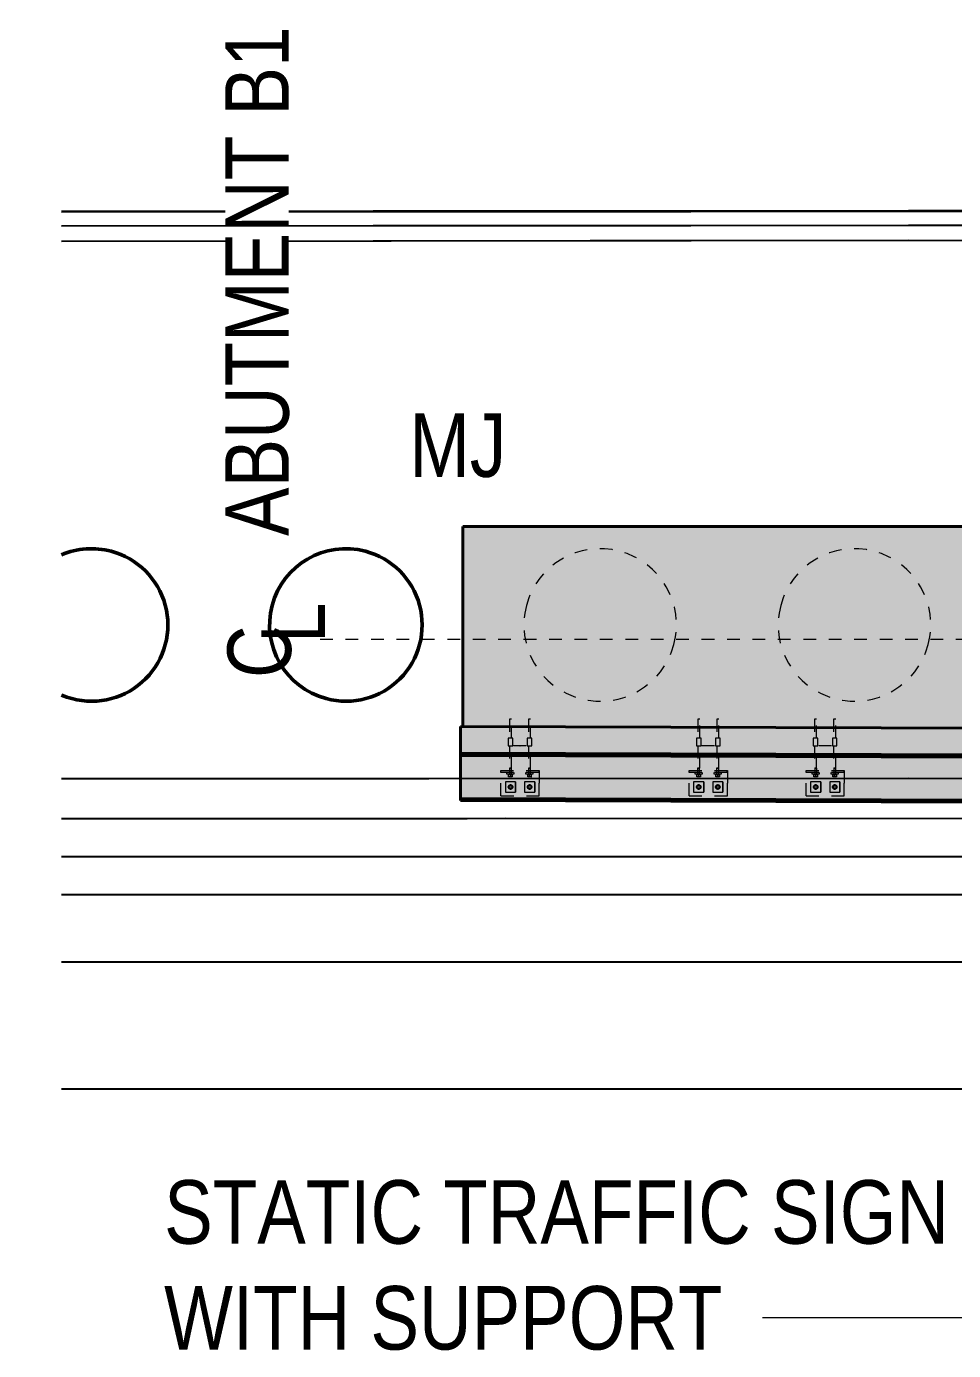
# Model space of a CAD drawing. Header units: metres. Extents: x -355 to -223, y 3 to 561.
# Drawn here: x -288.61 to -281.32, y 539.54 to 549.96 of the extents above; entities that cross this region are included whole.
import ezdxf

# ---------------------------------------------------------------- set-up
doc = ezdxf.new("R2010")
doc.units = ezdxf.units.M
doc.linetypes.add('JacobsDash', pattern=[0.0045, 0.003, -0.0015])
doc.linetypes.add('JacobsGridLine', pattern=[0.0145, 0.01, -0.001, 0.0025, -0.001])
for name, color, linetype, lineweight in [('A-ANNO-NOTE', 7, 'Continuous', 9), ('A-FLOR', 7, 'Continuous', 40), ('A-FLOR-HDLN', 7, 'JacobsDash', 15), ('A-GENM', 7, 'Continuous', 25), ('G-ANNO-TEXT', 7, 'Continuous', 9), ('S-BEAM', 7, 'Continuous', 40), ('S-BEAM-HDLN', 7, 'JacobsDash', 15), ('S-FNDN-HDLN', 7, 'JacobsDash', 15), ('S-FSTN', 7, 'Continuous', 15), ('S-GRID', 7, 'Continuous', 9)]:
    doc.layers.add(name, color=color, linetype=linetype, lineweight=lineweight)
doc.styles.add('Arial Narrow', font='ARIALN.TTF', dxfattribs={"height": 0.5})
doc.styles.add('Arial Narrow_2', font='ARIALN.TTF', dxfattribs={"height": 0.0025})

# ---------------------------------------------------------------- blocks, each defined once
blk = doc.blocks.new('T2DPAA-T2D-C3S-RW-M2D-100010_dwg-40802999-DRG-2873035 - CONSTRUCTION SEQUENCE STAGE A9')
at = {"color": 254, "lineweight": 25, "true_color": 0xd0d0d0, "flags": 128}
for points in [[(51.098, -579.681), (51.729, -582.048), (51.766, -582.186), (52.169, -583.697), (52.373, -584.463), (52.814, -586.115), (53.018, -586.879), (53.054, -587.017), (53.662, -589.295), (54.14, -591.088), (54.306, -591.71), (54.549, -592.62)], [(51.103, -579.68), (51.734, -582.047), (51.771, -582.184), (52.174, -583.695), (52.378, -584.462), (52.819, -586.114), (53.023, -586.878), (53.059, -587.015), (53.667, -589.293), (54.145, -591.086), (54.311, -591.709), (54.554, -592.618)], [(50.875, -579.74), (51.507, -582.107), (51.543, -582.245), (51.947, -583.756), (52.151, -584.523), (52.592, -586.174), (52.795, -586.938), (52.832, -587.076), (53.44, -589.354), (53.918, -591.147), (54.084, -591.769), (54.327, -592.679)], [(50.991, -579.71), (51.623, -582.076), (51.659, -582.214), (52.063, -583.725), (52.267, -584.492), (52.708, -586.144), (52.911, -586.907), (52.948, -587.045), (53.556, -589.323), (54.034, -591.116), (54.2, -591.738), (54.443, -592.648)], [(46.79, -580.826), (47.457, -583.335), (47.532, -583.618), (48.502, -587.266), (48.741, -588.167), (48.816, -588.45), (49.723, -591.862)], [(46.486, -580.907), (47.305, -583.989), (47.382, -584.277), (48.589, -588.822), (48.666, -589.109), (49.845, -593.546)], [(46.196, -580.984), (47.015, -584.066), (47.092, -584.354), (48.299, -588.899), (48.376, -589.186), (49.542, -593.573)], [(45.906, -581.061), (46.355, -582.749), (46.802, -584.431), (46.997, -585.165), (47.639, -587.581), (48.086, -589.263), (48.281, -589.997), (48.923, -592.413), (49.238, -593.6)], [(45.395, -581.197), (46.29, -584.567), (47.575, -589.399), (48.703, -593.646)], [(44.428, -581.454), (45.324, -584.824), (46.608, -589.656), (47.692, -593.735)]]:
    blk.add_lwpolyline(points, dxfattribs=at)
blk = doc.blocks.new('T2DPAA-T2D-PWC-RW-M2D-100010_RoadDesign_rvt-1-DRG-2873035 - CONSTRUCTION SEQUENCE STAGE A9')
at = {"color": 254, "lineweight": 25, "true_color": 0xd0d0d0, "rotation": 75.11694444444437}
blk.add_blockref('T2DPAA-T2D-C3S-RW-M2D-100010_dwg-40802999-DRG-2873035 - CONSTRUCTION SEQUENCE STAGE A9', (-1722.337, 648.01), dxfattribs=at)
blk = doc.blocks.new('Foundations-Piles - Px-1200-66435273-DRG-2873035 - CONSTRUCTION SEQUENCE STAGE A9')
at = {"layer": 'A-GENM', "color": 252, "lineweight": 50, "true_color": 0x888888}
for start, end in [(0, 38.0474), (171.772, 180), (180, 0)]:
    blk.add_arc((0, 0), 0.6, start, end, dxfattribs=at)
blk = doc.blocks.new('Foundations-Piles - Px-1200-66435274-DRG-2873035 - CONSTRUCTION SEQUENCE STAGE A9')
at = {"layer": 'A-GENM', "color": 252, "lineweight": 50, "true_color": 0x888888}
for start, end in [(0, 180), (180, 0)]:
    blk.add_arc((0, 0), 0.6, start, end, dxfattribs=at)
blk = doc.blocks.new('T2DPAA-T2D-C3S-RS-M3D-100334_rvt-1-DRG-2873035 - CONSTRUCTION SEQUENCE STAGE A9')
at = {"layer": 'A-GENM', "color": 252, "lineweight": 50, "true_color": 0x888888, "rotation": 75.11694444444437}
for name, p in [('Foundations-Piles - Px-1200-66435274-DRG-2873035 - CONSTRUCTION SEQUENCE STAGE A9', (-1146.743, 545.254)), ('Foundations-Piles - Px-1200-66435273-DRG-2873035 - CONSTRUCTION SEQUENCE STAGE A9', (-1148.743, 545.254))]:
    blk.add_blockref(name, p, dxfattribs=at)
blk = doc.blocks.new('03_SFR_ACS_Abutment_BR08_Retaining wall CS - ABUTMENT EAST_BR8_1-7988247-DRG-2873035 - CONSTRUCTION SEQUENCE STAGE A9')
at = {"layer": 'S-BEAM', "linetype": 'JacobsDash', "lineweight": 15, "true_color": 0xc0c0c0}
blk.add_hatch(color=9, dxfattribs=at).paths.add_polyline_path([(-1136.052, 544.254), (-1136.032, 544.254), (-1136.031, 544.424), (-1135.842, 544.424), (-1135.842, 546.029), (-1145.823, 546.029), (-1145.823, 544.454), (-1136.051, 544.424), (-1136.052, 544.261)])
at = {"layer": 'S-BEAM'}
for p, q in [((-1135.842, 546.029), (-1145.823, 546.029)), ((-1145.823, 546.029), (-1145.823, 544.454)), ((-1135.842, 544.423), (-1135.842, 546.029)), ((-1136.052, 544.254), (-1136.032, 544.254))]:
    blk.add_line(p, q, dxfattribs=at)
at = {"layer": 'S-BEAM-HDLN'}
blk.add_line((-1135.842, 546.029), (-1135.842, 544.254), dxfattribs=at)
blk = doc.blocks.new('01_SFO_FRP_Pile_CastInPlace_CS_BR08 - CAST-IN-PLACE PILE - 1200-8641556-DRG-2873035 - CONSTRUCTION SEQUENCE STAGE A9')
at = {"layer": 'S-FNDN-HDLN'}
for start, end in [(90, 270), (270, 90)]:
    blk.add_arc((0, 0), 0.6, start, end, dxfattribs=at)
blk = doc.blocks.new('01_SFO_FRP_Pile_CastInPlace_CS_BR08 - CAST-IN-PLACE PILE - 1200-8641505-DRG-2873035 - CONSTRUCTION SEQUENCE STAGE A9')
at = {"layer": 'S-FNDN-HDLN'}
for start, end in [(90, 270), (270, 90)]:
    blk.add_arc((0, 0), 0.6, start, end, dxfattribs=at)
blk = doc.blocks.new('20_BR04_Wall_Panel_Bracket_Connection - 20_BR04_Wall_Panel_Bracket_Connection-V241-DRG-2873035 - CONSTRUCTION SEQUENCE STAGE A9')
at = {"layer": 'S-FSTN', "color": 31, "linetype": 'JacobsDash', "lineweight": 9, "true_color": 0xffc388}
for p, q in [((-1143.057, 544.514), (-1143.057, 544.364)), ((-1143.049, 544.514), (-1143.057, 544.514)), ((-1143.041, 544.514), (-1143.049, 544.514)), ((-1143.041, 544.364), (-1143.041, 544.514)), ((-1142.907, 544.514), (-1142.907, 544.364)), ((-1142.899, 544.514), (-1142.907, 544.514)), ((-1142.891, 544.514), (-1142.899, 544.514)), ((-1142.891, 544.364), (-1142.891, 544.514)), ((-1143.067, 544.364), (-1143.067, 544.304)), ((-1143.049, 544.364), (-1143.067, 544.364)), ((-1143.067, 544.304), (-1143.049, 544.304)), ((-1143.049, 544.364), (-1143.064, 544.364)), ((-1143.064, 544.304), (-1143.049, 544.304)), ((-1143.057, 544.304), (-1143.057, 544.128)), ((-1143.031, 544.364), (-1143.049, 544.364)), ((-1143.049, 544.304), (-1143.031, 544.304)), ((-1143.033, 544.364), (-1143.048, 544.364)), ((-1143.048, 544.304), (-1143.033, 544.304)), ((-1143.041, 544.128), (-1143.041, 544.304)), ((-1143.031, 544.304), (-1143.031, 544.364)), ((-1142.974, 544.304), (-1143.024, 544.304)), ((-1142.974, 544.304), (-1142.973, 544.304)), ((-1142.924, 544.304), (-1142.973, 544.304)), ((-1142.917, 544.364), (-1142.917, 544.304)), ((-1142.899, 544.364), (-1142.917, 544.364)), ((-1142.917, 544.304), (-1142.899, 544.304)), ((-1142.9, 544.364), (-1142.914, 544.364)), ((-1142.914, 544.304), (-1142.9, 544.304)), ((-1142.907, 544.304), (-1142.907, 544.128)), ((-1142.881, 544.364), (-1142.899, 544.364)), ((-1142.899, 544.304), (-1142.881, 544.304)), ((-1142.883, 544.364), (-1142.898, 544.364)), ((-1142.898, 544.304), (-1142.883, 544.304)), ((-1142.891, 544.128), (-1142.891, 544.304)), ((-1142.881, 544.304), (-1142.881, 544.364)), ((-1143.124, 544.109), (-1142.824, 544.109)), ((-1143.124, 544.093), (-1143.124, 544.109)), ((-1142.824, 544.093), (-1143.124, 544.093)), ((-1143.123, 543.909), (-1143.123, 544.093)), ((-1143.079, 544.093), (-1143.079, 544.083)), ((-1143.079, 544.083), (-1143.049, 544.083)), ((-1143.079, 544.083), (-1143.065, 544.083)), ((-1143.057, 544.128), (-1143.049, 544.128)), ((-1143.049, 544.128), (-1143.041, 544.128)), ((-1143.049, 544.083), (-1143.019, 544.083)), ((-1143.032, 544.083), (-1143.019, 544.083)), ((-1143.019, 544.083), (-1143.019, 544.093)), ((-1142.929, 544.093), (-1142.929, 544.083)), ((-1142.929, 544.083), (-1142.899, 544.083)), ((-1142.929, 544.083), (-1142.915, 544.083)), ((-1142.907, 544.128), (-1142.899, 544.128)), ((-1142.899, 544.128), (-1142.891, 544.128)), ((-1142.899, 544.083), (-1142.869, 544.083)), ((-1142.882, 544.083), (-1142.869, 544.083)), ((-1142.869, 544.083), (-1142.869, 544.093)), ((-1142.824, 544.109), (-1142.823, 544.109)), ((-1142.824, 544.093), (-1142.824, 544.109)), ((-1142.823, 544.093), (-1142.824, 544.093)), ((-1142.823, 544.093), (-1142.823, 544.109)), ((-1142.823, 544.109), (-1142.823, 543.909)), ((-1142.823, 543.909), (-1142.823, 544.109)), ((-1142.823, 544.109), (-1142.823, 544.109)), ((-1142.823, 544.109), (-1142.823, 544.109)), ((-1143.008, 544.019), (-1143.088, 544.019)), ((-1143.088, 544.019), (-1143.088, 543.939)), ((-1143.059, 543.988), (-1143.037, 543.988)), ((-1143.037, 543.97), (-1143.059, 543.97)), ((-1143.008, 543.939), (-1143.008, 544.019)), ((-1143.008, 544.019), (-1143.008, 543.939)), ((-1142.858, 544.019), (-1142.938, 544.019)), ((-1142.938, 544.019), (-1142.938, 543.939)), ((-1142.909, 543.988), (-1142.887, 543.988)), ((-1142.887, 543.97), (-1142.909, 543.97)), ((-1142.858, 543.939), (-1142.858, 544.019)), ((-1142.858, 544.019), (-1142.858, 543.939)), ((-1143.123, 543.909), (-1142.823, 543.909)), ((-1143.088, 543.939), (-1143.008, 543.939)), ((-1142.938, 543.939), (-1142.858, 543.939)), ((-1142.823, 543.909), (-1142.823, 543.909)), ((-1142.823, 543.909), (-1142.823, 543.909))]:
    blk.add_line(p, q, dxfattribs=at)
for centre, start_param, end_param in [((-1143.059, 543.979), 6.283185, 9.424778), ((-1143.059, 543.979), 1.308998, 1.832596), ((-1143.059, 543.979), 1.308998, 1.832596), ((-1143.059, 543.979), 1.308998, 1.832596), ((-1143.037, 543.979), 3.141593, 6.283186), ((-1142.909, 543.979), 6.283185, 9.424778), ((-1142.909, 543.979), 1.308998, 1.832596), ((-1142.909, 543.979), 1.308998, 1.832596), ((-1142.909, 543.979), 1.308998, 1.832596), ((-1142.887, 543.979), 3.141593, 6.283185)]:
    blk.add_ellipse(centre, major_axis=(0, 0.009), ratio=0.99997, start_param=start_param, end_param=end_param, dxfattribs=at)
blk = doc.blocks.new('Anchor Bolt -HAB - HAB H16 x 165-V243-DRG-2873035 - CONSTRUCTION SEQUENCE STAGE A9')
at = {"layer": 'S-FSTN', "color": 31, "linetype": 'JacobsDash', "lineweight": 9, "true_color": 0xffc388}
for p, q in [((-1142.898, 543.995), (-1142.912, 543.987)), ((-1142.912, 543.987), (-1142.912, 543.971)), ((-1142.912, 543.971), (-1142.898, 543.962)), ((-1142.884, 543.987), (-1142.898, 543.995)), ((-1142.898, 543.995), (-1142.884, 543.987)), ((-1142.897, 543.987), (-1142.898, 543.987)), ((-1142.898, 543.971), (-1142.897, 543.971)), ((-1142.898, 543.962), (-1142.884, 543.971)), ((-1142.884, 543.971), (-1142.898, 543.962)), ((-1142.884, 543.971), (-1142.884, 543.987)), ((-1142.884, 543.987), (-1142.884, 543.971)), ((-1142.884, 543.987), (-1142.884, 543.987)), ((-1142.884, 543.971), (-1142.884, 543.971))]:
    blk.add_line(p, q, dxfattribs=at)
for start_param, end_param in [(1.047198, 1.570797), (1.344026, 1.570796), (1.570796, 2.094395), (1.570797, 1.797531), (1.078358, 1.273831), (1.867825, 2.094396), (0.102049, 1.047198), (2.094396, 3.039517), (0.785399, 1.003142), (2.42762, 2.561503), (0.514259, 0.523599), (2.617994, 2.62734), (2.608661, 2.617994), (0.344106, 0.467046), (2.674561, 2.797482), (0.2618, 0.265593), (2.875954, 2.879794), (0.104903, 0.22637), (2.915252, 3.03669), (5.235988, 6.283186), (3.141593, 4.18879), (3.268446, 3.359781), (5.998683, 6.021387), (3.403393, 3.42604), (3.393612, 3.403393), (5.834566, 5.920439), (3.504373, 3.590257), (5.732017, 5.787276), (3.665192, 3.692759), (3.637528, 3.665192), (5.610105, 5.684929), (3.739866, 3.814711), (5.428143, 5.531351), (3.893451, 3.926991), (4.712389, 5.235988), (4.188791, 4.71239)]:
    blk.add_ellipse((-1142.898, 543.979), major_axis=(0, 0.0162), ratio=0.99997, start_param=start_param, end_param=end_param, dxfattribs=at)
blk = doc.blocks.new('Anchor Bolt -HAB - HAB H16 x 165-V235-DRG-2873035 - CONSTRUCTION SEQUENCE STAGE A9')
at = {"layer": 'S-FSTN', "color": 31, "linetype": 'JacobsDash', "lineweight": 9, "true_color": 0xffc388}
for p, q in [((-1138.913, 543.995), (-1138.927, 543.987)), ((-1138.927, 543.987), (-1138.927, 543.971)), ((-1138.927, 543.971), (-1138.913, 543.962)), ((-1138.899, 543.987), (-1138.913, 543.995)), ((-1138.913, 543.995), (-1138.899, 543.987)), ((-1138.912, 543.987), (-1138.913, 543.987)), ((-1138.913, 543.971), (-1138.912, 543.971)), ((-1138.913, 543.962), (-1138.899, 543.971)), ((-1138.899, 543.971), (-1138.913, 543.962)), ((-1138.899, 543.971), (-1138.899, 543.987)), ((-1138.899, 543.987), (-1138.899, 543.971)), ((-1138.899, 543.987), (-1138.899, 543.987)), ((-1138.899, 543.971), (-1138.899, 543.971))]:
    blk.add_line(p, q, dxfattribs=at)
for start_param, end_param in [(1.047198, 1.570797), (1.344026, 1.570796), (1.570796, 2.094395), (1.570797, 1.797531), (1.078358, 1.273831), (1.867825, 2.094396), (0, 1.047198), (2.094396, 3.141593), (0.785399, 1.003142), (2.42762, 2.561503), (0.514259, 0.523599), (2.617994, 2.62734), (2.608661, 2.617994), (0.344106, 0.467046), (2.674561, 2.797482), (0.2618, 0.265593), (2.875954, 2.879794), (0.108235, 0.22637), (2.915252, 3.033472), (5.235988, 6.283186), (3.141592, 4.18879), (3.268446, 3.359781), (5.998683, 6.021387), (3.403393, 3.42604), (3.393612, 3.403393), (5.834566, 5.920439), (3.504373, 3.590257), (5.732017, 5.787276), (3.665192, 3.692759), (3.637528, 3.665192), (5.610105, 5.684929), (3.739866, 3.814711), (5.428143, 5.531351), (3.893451, 3.926991), (4.712389, 5.235988), (4.188791, 4.71239)]:
    blk.add_ellipse((-1138.913, 543.979), major_axis=(0, 0.0162), ratio=0.99997, start_param=start_param, end_param=end_param, dxfattribs=at)
blk = doc.blocks.new('Anchor Bolt -HAB - HAB H16 x 85-V236-DRG-2873035 - CONSTRUCTION SEQUENCE STAGE A9')
at = {"layer": 'S-FSTN', "color": 31, "linetype": 'JacobsDash', "lineweight": 9, "true_color": 0xffc388}
for p, q in [((-1138.78, 544.083), (-1138.78, 544.078)), ((-1138.78, 544.078), (-1138.778, 544.078)), ((-1138.78, 544.078), (-1138.779, 544.078)), ((-1138.778, 544.078), (-1138.764, 544.078)), ((-1138.778, 544.058), (-1138.778, 544.078)), ((-1138.771, 544.128), (-1138.771, 544.083)), ((-1138.771, 544.128), (-1138.771, 544.128)), ((-1138.755, 544.128), (-1138.771, 544.128)), ((-1138.767, 544.078), (-1138.764, 544.078)), ((-1138.764, 544.078), (-1138.75, 544.078)), ((-1138.764, 544.078), (-1138.76, 544.078)), ((-1138.764, 544.058), (-1138.764, 544.078)), ((-1138.755, 544.128), (-1138.756, 544.128)), ((-1138.755, 544.083), (-1138.755, 544.128)), ((-1138.75, 544.078), (-1138.747, 544.078)), ((-1138.75, 544.078), (-1138.749, 544.078)), ((-1138.75, 544.078), (-1138.75, 544.058)), ((-1138.749, 544.058), (-1138.749, 544.078)), ((-1138.747, 544.078), (-1138.747, 544.083)), ((-1138.764, 544.058), (-1138.778, 544.058)), ((-1138.75, 544.058), (-1138.764, 544.058)), ((-1138.749, 544.058), (-1138.75, 544.058)), ((-1138.749, 544.058), (-1138.749, 544.058))]:
    blk.add_line(p, q, dxfattribs=at)
blk = doc.blocks.new('Anchor Bolt -HAB - HAB H16 x 85-V237-DRG-2873035 - CONSTRUCTION SEQUENCE STAGE A9')
at = {"layer": 'S-FSTN', "color": 31, "linetype": 'JacobsDash', "lineweight": 9, "true_color": 0xffc388}
for p, q in [((-1138.93, 544.083), (-1138.93, 544.078)), ((-1138.93, 544.078), (-1138.928, 544.078)), ((-1138.928, 544.078), (-1138.914, 544.078)), ((-1138.928, 544.058), (-1138.928, 544.078)), ((-1138.921, 544.128), (-1138.921, 544.083)), ((-1138.905, 544.128), (-1138.921, 544.128)), ((-1138.921, 544.128), (-1138.921, 544.128)), ((-1138.917, 544.078), (-1138.914, 544.078)), ((-1138.914, 544.078), (-1138.91, 544.078)), ((-1138.914, 544.078), (-1138.9, 544.078)), ((-1138.914, 544.078), (-1138.914, 544.058)), ((-1138.905, 544.128), (-1138.906, 544.128)), ((-1138.905, 544.083), (-1138.905, 544.128)), ((-1138.9, 544.078), (-1138.897, 544.078)), ((-1138.9, 544.078), (-1138.899, 544.078)), ((-1138.9, 544.078), (-1138.9, 544.058)), ((-1138.899, 544.078), (-1138.899, 544.058)), ((-1138.898, 544.078), (-1138.897, 544.078)), ((-1138.897, 544.078), (-1138.897, 544.083)), ((-1138.914, 544.058), (-1138.928, 544.058)), ((-1138.9, 544.058), (-1138.914, 544.058)), ((-1138.899, 544.058), (-1138.9, 544.058)), ((-1138.899, 544.058), (-1138.899, 544.058))]:
    blk.add_line(p, q, dxfattribs=at)
blk = doc.blocks.new('20_BR04_Wall_Panel_Bracket_Connection - 20_BR04_Wall_Panel_Bracket_Connection-V282-DRG-2873035 - CONSTRUCTION SEQUENCE STAGE A9')
at = {"layer": 'S-FSTN', "color": 31, "linetype": 'JacobsDash', "lineweight": 9, "true_color": 0xffc388}
for p, q in [((-1145.457, 544.514), (-1145.457, 544.364)), ((-1145.449, 544.514), (-1145.457, 544.514)), ((-1145.441, 544.514), (-1145.449, 544.514)), ((-1145.441, 544.364), (-1145.441, 544.514)), ((-1145.307, 544.514), (-1145.307, 544.364)), ((-1145.299, 544.514), (-1145.307, 544.514)), ((-1145.291, 544.514), (-1145.299, 544.514)), ((-1145.291, 544.364), (-1145.291, 544.514)), ((-1145.467, 544.364), (-1145.467, 544.304)), ((-1145.449, 544.364), (-1145.467, 544.364)), ((-1145.467, 544.304), (-1145.449, 544.304)), ((-1145.449, 544.364), (-1145.464, 544.364)), ((-1145.464, 544.304), (-1145.449, 544.304)), ((-1145.457, 544.304), (-1145.457, 544.128)), ((-1145.431, 544.364), (-1145.449, 544.364)), ((-1145.449, 544.304), (-1145.431, 544.304)), ((-1145.433, 544.364), (-1145.448, 544.364)), ((-1145.448, 544.304), (-1145.433, 544.304)), ((-1145.441, 544.128), (-1145.441, 544.304)), ((-1145.431, 544.304), (-1145.431, 544.364)), ((-1145.374, 544.304), (-1145.424, 544.304)), ((-1145.374, 544.304), (-1145.373, 544.304)), ((-1145.324, 544.304), (-1145.373, 544.304)), ((-1145.317, 544.364), (-1145.317, 544.304)), ((-1145.299, 544.364), (-1145.317, 544.364)), ((-1145.317, 544.304), (-1145.299, 544.304)), ((-1145.299, 544.364), (-1145.314, 544.364)), ((-1145.314, 544.304), (-1145.299, 544.304)), ((-1145.307, 544.304), (-1145.307, 544.128)), ((-1145.281, 544.364), (-1145.299, 544.364)), ((-1145.299, 544.304), (-1145.281, 544.304)), ((-1145.289, 544.364), (-1145.298, 544.364)), ((-1145.298, 544.304), (-1145.289, 544.304)), ((-1145.291, 544.128), (-1145.291, 544.304)), ((-1145.283, 544.364), (-1145.286, 544.364)), ((-1145.286, 544.304), (-1145.283, 544.304)), ((-1145.281, 544.304), (-1145.281, 544.364)), ((-1145.524, 544.109), (-1145.224, 544.109)), ((-1145.524, 544.093), (-1145.524, 544.109)), ((-1145.224, 544.093), (-1145.524, 544.093)), ((-1145.523, 543.909), (-1145.523, 544.093)), ((-1145.479, 544.093), (-1145.479, 544.083)), ((-1145.479, 544.083), (-1145.449, 544.083)), ((-1145.479, 544.083), (-1145.465, 544.083)), ((-1145.457, 544.128), (-1145.449, 544.128)), ((-1145.449, 544.128), (-1145.441, 544.128)), ((-1145.449, 544.083), (-1145.419, 544.083)), ((-1145.432, 544.083), (-1145.419, 544.083)), ((-1145.419, 544.083), (-1145.419, 544.093)), ((-1145.329, 544.093), (-1145.329, 544.083)), ((-1145.329, 544.083), (-1145.299, 544.083)), ((-1145.329, 544.083), (-1145.315, 544.083)), ((-1145.307, 544.128), (-1145.299, 544.128)), ((-1145.299, 544.128), (-1145.291, 544.128)), ((-1145.299, 544.083), (-1145.269, 544.083)), ((-1145.282, 544.083), (-1145.269, 544.083)), ((-1145.269, 544.083), (-1145.269, 544.093)), ((-1145.224, 544.109), (-1145.223, 544.109)), ((-1145.224, 544.093), (-1145.224, 544.109)), ((-1145.223, 544.093), (-1145.224, 544.093)), ((-1145.223, 544.093), (-1145.223, 544.109)), ((-1145.223, 544.109), (-1145.223, 543.909)), ((-1145.223, 543.909), (-1145.223, 544.109)), ((-1145.223, 544.109), (-1145.223, 544.109)), ((-1145.223, 544.109), (-1145.223, 544.109)), ((-1145.408, 544.019), (-1145.488, 544.019)), ((-1145.488, 544.019), (-1145.488, 543.939)), ((-1145.459, 543.988), (-1145.437, 543.988)), ((-1145.437, 543.97), (-1145.459, 543.97)), ((-1145.408, 543.939), (-1145.408, 544.019)), ((-1145.408, 544.019), (-1145.408, 543.939)), ((-1145.258, 544.019), (-1145.338, 544.019)), ((-1145.338, 544.019), (-1145.338, 543.939)), ((-1145.309, 543.988), (-1145.287, 543.988)), ((-1145.287, 543.97), (-1145.309, 543.97)), ((-1145.258, 543.939), (-1145.258, 544.019)), ((-1145.258, 544.019), (-1145.258, 543.939)), ((-1145.523, 543.909), (-1145.223, 543.909)), ((-1145.488, 543.939), (-1145.408, 543.939)), ((-1145.338, 543.939), (-1145.258, 543.939)), ((-1145.223, 543.909), (-1145.223, 543.909)), ((-1145.223, 543.909), (-1145.223, 543.909))]:
    blk.add_line(p, q, dxfattribs=at)
for centre, start_param, end_param in [((-1145.459, 543.979), 6.283185, 9.424778), ((-1145.459, 543.979), 1.308998, 1.832596), ((-1145.459, 543.979), 1.308998, 1.832596), ((-1145.459, 543.979), 1.308998, 1.832596), ((-1145.437, 543.979), 3.141593, 6.283186), ((-1145.309, 543.979), 0, 3.141593), ((-1145.309, 543.979), 1.308998, 1.832596), ((-1145.309, 543.979), 1.308998, 1.832596), ((-1145.309, 543.979), 1.308998, 1.832596), ((-1145.287, 543.979), 3.141593, 6.283185)]:
    blk.add_ellipse(centre, major_axis=(0, 0.009), ratio=0.99997, start_param=start_param, end_param=end_param, dxfattribs=at)
blk = doc.blocks.new('20_BR04_Wall_Panel_Bracket_Connection - 20_BR04_Wall_Panel_Bracket_Connection-V283-DRG-2873035 - CONSTRUCTION SEQUENCE STAGE A9')
at = {"layer": 'S-FSTN', "color": 31, "linetype": 'JacobsDash', "lineweight": 9, "true_color": 0xffc388}
for p, q in [((-1143.976, 544.514), (-1143.976, 544.364)), ((-1143.969, 544.514), (-1143.976, 544.514)), ((-1143.96, 544.514), (-1143.969, 544.514)), ((-1143.96, 544.364), (-1143.96, 544.514)), ((-1143.826, 544.514), (-1143.826, 544.364)), ((-1143.819, 544.514), (-1143.826, 544.514)), ((-1143.81, 544.514), (-1143.819, 544.514)), ((-1143.81, 544.364), (-1143.81, 544.514)), ((-1143.986, 544.364), (-1143.986, 544.304)), ((-1143.969, 544.364), (-1143.986, 544.364)), ((-1143.986, 544.304), (-1143.969, 544.304)), ((-1143.969, 544.364), (-1143.984, 544.364)), ((-1143.984, 544.304), (-1143.969, 544.304)), ((-1143.976, 544.304), (-1143.976, 544.128)), ((-1143.95, 544.364), (-1143.969, 544.364)), ((-1143.969, 544.304), (-1143.95, 544.304)), ((-1143.953, 544.364), (-1143.968, 544.364)), ((-1143.968, 544.304), (-1143.953, 544.304)), ((-1143.96, 544.128), (-1143.96, 544.304)), ((-1143.95, 544.304), (-1143.95, 544.364)), ((-1143.894, 544.304), (-1143.943, 544.304)), ((-1143.894, 544.304), (-1143.893, 544.304)), ((-1143.843, 544.304), (-1143.893, 544.304)), ((-1143.836, 544.364), (-1143.836, 544.304)), ((-1143.819, 544.364), (-1143.836, 544.364)), ((-1143.836, 544.304), (-1143.819, 544.304)), ((-1143.819, 544.364), (-1143.834, 544.364)), ((-1143.834, 544.304), (-1143.819, 544.304)), ((-1143.826, 544.304), (-1143.826, 544.128)), ((-1143.8, 544.364), (-1143.819, 544.364)), ((-1143.819, 544.304), (-1143.8, 544.304)), ((-1143.803, 544.364), (-1143.818, 544.364)), ((-1143.818, 544.304), (-1143.803, 544.304)), ((-1143.81, 544.128), (-1143.81, 544.304)), ((-1143.8, 544.304), (-1143.8, 544.364)), ((-1144.044, 544.109), (-1143.744, 544.109)), ((-1144.044, 544.093), (-1144.044, 544.109)), ((-1143.744, 544.093), (-1144.044, 544.093)), ((-1144.043, 543.909), (-1144.043, 544.093)), ((-1143.998, 544.093), (-1143.998, 544.083)), ((-1143.998, 544.083), (-1143.969, 544.083)), ((-1143.998, 544.083), (-1143.985, 544.083)), ((-1143.976, 544.128), (-1143.969, 544.128)), ((-1143.969, 544.128), (-1143.96, 544.128)), ((-1143.969, 544.083), (-1143.938, 544.083)), ((-1143.952, 544.083), (-1143.938, 544.083)), ((-1143.938, 544.083), (-1143.938, 544.093)), ((-1143.848, 544.093), (-1143.848, 544.083)), ((-1143.848, 544.083), (-1143.819, 544.083)), ((-1143.848, 544.083), (-1143.835, 544.083)), ((-1143.826, 544.128), (-1143.819, 544.128)), ((-1143.819, 544.128), (-1143.81, 544.128)), ((-1143.819, 544.083), (-1143.788, 544.083)), ((-1143.802, 544.083), (-1143.788, 544.083)), ((-1143.788, 544.083), (-1143.788, 544.093)), ((-1143.744, 544.109), (-1143.743, 544.109)), ((-1143.744, 544.093), (-1143.744, 544.109)), ((-1143.743, 544.093), (-1143.744, 544.093)), ((-1143.743, 544.093), (-1143.743, 544.109)), ((-1143.743, 544.109), (-1143.743, 543.909)), ((-1143.743, 543.909), (-1143.743, 544.109)), ((-1143.743, 544.109), (-1143.743, 544.109)), ((-1143.743, 544.109), (-1143.743, 544.109)), ((-1143.928, 544.019), (-1144.008, 544.019)), ((-1144.008, 544.019), (-1144.008, 543.939)), ((-1143.979, 543.988), (-1143.957, 543.988)), ((-1143.957, 543.97), (-1143.979, 543.97)), ((-1143.928, 543.939), (-1143.928, 544.019)), ((-1143.928, 544.019), (-1143.928, 543.939)), ((-1143.778, 544.019), (-1143.858, 544.019)), ((-1143.858, 544.019), (-1143.858, 543.939)), ((-1143.829, 543.988), (-1143.807, 543.988)), ((-1143.807, 543.97), (-1143.829, 543.97)), ((-1143.778, 543.939), (-1143.778, 544.019)), ((-1143.778, 544.019), (-1143.778, 543.939)), ((-1144.043, 543.909), (-1143.743, 543.909)), ((-1144.008, 543.939), (-1143.928, 543.939)), ((-1143.858, 543.939), (-1143.778, 543.939)), ((-1143.743, 543.909), (-1143.743, 543.909)), ((-1143.743, 543.909), (-1143.743, 543.909))]:
    blk.add_line(p, q, dxfattribs=at)
for centre, start_param, end_param in [((-1143.979, 543.979), 0, 3.141593), ((-1143.979, 543.979), 1.308998, 1.832596), ((-1143.979, 543.979), 1.308998, 1.832596), ((-1143.979, 543.979), 1.308998, 1.832596), ((-1143.979, 543.979), 0.785399, 0.802053), ((-1143.979, 543.979), 2.339539, 2.356195), ((-1143.957, 543.979), 3.141593, 6.283185), ((-1143.829, 543.979), 6.283185, 9.424778), ((-1143.829, 543.979), 1.308998, 1.832596), ((-1143.829, 543.979), 1.308998, 1.832596), ((-1143.829, 543.979), 1.308998, 1.832596), ((-1143.807, 543.979), 3.141593, 6.283186)]:
    blk.add_ellipse(centre, major_axis=(0, 0.009), ratio=0.99997, start_param=start_param, end_param=end_param, dxfattribs=at)
blk = doc.blocks.new('Anchor Bolt -HAB - HAB H16 x 165-V284-DRG-2873035 - CONSTRUCTION SEQUENCE STAGE A9')
at = {"layer": 'S-FSTN', "color": 31, "linetype": 'JacobsDash', "lineweight": 9, "true_color": 0xffc388}
for p, q in [((-1145.298, 543.995), (-1145.312, 543.987)), ((-1145.312, 543.987), (-1145.312, 543.971)), ((-1145.312, 543.971), (-1145.298, 543.962)), ((-1145.284, 543.987), (-1145.298, 543.995)), ((-1145.298, 543.995), (-1145.284, 543.987)), ((-1145.297, 543.987), (-1145.298, 543.987)), ((-1145.298, 543.971), (-1145.297, 543.971)), ((-1145.298, 543.962), (-1145.284, 543.971)), ((-1145.284, 543.971), (-1145.298, 543.962)), ((-1145.284, 543.971), (-1145.284, 543.987)), ((-1145.284, 543.987), (-1145.284, 543.971)), ((-1145.284, 543.987), (-1145.284, 543.987)), ((-1145.284, 543.971), (-1145.284, 543.971))]:
    blk.add_line(p, q, dxfattribs=at)
for start_param, end_param in [(1.047198, 1.570797), (1.343744, 1.570796), (1.570796, 2.094395), (1.570797, 1.797812), (1.078856, 1.274114), (1.867542, 2.094396), (6.283185, 7.330383), (2.094396, 3.141593), (0.785399, 1.004322), (2.427294, 2.561649), (0.514405, 0.523599), (2.617994, 2.627194), (2.608807, 2.617994), (0.343955, 0.467192), (2.674415, 2.797632), (0.2618, 0.265442), (2.876104, 2.879794), (0.108082, 0.226435), (2.915188, 3.033625), (5.235988, 6.283186), (3.141593, 4.18879), (3.268598, 3.359717), (5.998533, 6.021387), (3.403393, 3.42619), (3.393547, 3.403393), (5.834712, 5.92029), (3.504523, 3.590111), (5.731871, 5.787422), (3.665192, 3.692905), (3.637382, 3.665192), (5.610431, 5.684783), (3.740012, 3.814385), (5.429326, 5.531677), (3.893125, 3.926991), (4.712389, 5.235988), (4.188791, 4.71239)]:
    blk.add_ellipse((-1145.298, 543.979), major_axis=(0, 0.0162), ratio=0.99997, start_param=start_param, end_param=end_param, dxfattribs=at)
blk = doc.blocks.new('Anchor Bolt -HAB - HAB H16 x 85-V285-DRG-2873035 - CONSTRUCTION SEQUENCE STAGE A9')
at = {"layer": 'S-FSTN', "color": 31, "linetype": 'JacobsDash', "lineweight": 9, "true_color": 0xffc388}
for p, q in [((-1145.315, 544.083), (-1145.315, 544.078)), ((-1145.315, 544.078), (-1145.313, 544.078)), ((-1145.315, 544.078), (-1145.315, 544.078)), ((-1145.313, 544.078), (-1145.299, 544.078)), ((-1145.313, 544.058), (-1145.313, 544.078)), ((-1145.307, 544.128), (-1145.307, 544.083)), ((-1145.306, 544.128), (-1145.307, 544.128)), ((-1145.291, 544.128), (-1145.307, 544.128)), ((-1145.302, 544.078), (-1145.299, 544.078)), ((-1145.299, 544.078), (-1145.285, 544.078)), ((-1145.299, 544.078), (-1145.295, 544.078)), ((-1145.299, 544.058), (-1145.299, 544.078)), ((-1145.291, 544.083), (-1145.291, 544.128)), ((-1145.291, 544.128), (-1145.291, 544.128)), ((-1145.285, 544.078), (-1145.282, 544.078)), ((-1145.285, 544.078), (-1145.284, 544.078)), ((-1145.285, 544.078), (-1145.285, 544.058)), ((-1145.284, 544.058), (-1145.284, 544.078)), ((-1145.282, 544.078), (-1145.282, 544.083)), ((-1145.299, 544.058), (-1145.313, 544.058)), ((-1145.285, 544.058), (-1145.299, 544.058)), ((-1145.285, 544.058), (-1145.284, 544.058)), ((-1145.284, 544.058), (-1145.285, 544.058))]:
    blk.add_line(p, q, dxfattribs=at)
blk = doc.blocks.new('Anchor Bolt -HAB - HAB H16 x 85-V286-DRG-2873035 - CONSTRUCTION SEQUENCE STAGE A9')
at = {"layer": 'S-FSTN', "color": 31, "linetype": 'JacobsDash', "lineweight": 9, "true_color": 0xffc388}
for p, q in [((-1145.465, 544.083), (-1145.465, 544.078)), ((-1145.465, 544.078), (-1145.463, 544.078)), ((-1145.463, 544.078), (-1145.449, 544.078)), ((-1145.463, 544.058), (-1145.463, 544.078)), ((-1145.457, 544.128), (-1145.457, 544.083)), ((-1145.441, 544.128), (-1145.457, 544.128)), ((-1145.456, 544.128), (-1145.457, 544.128)), ((-1145.452, 544.078), (-1145.449, 544.078)), ((-1145.449, 544.078), (-1145.445, 544.078)), ((-1145.449, 544.078), (-1145.435, 544.078)), ((-1145.449, 544.078), (-1145.449, 544.058)), ((-1145.441, 544.083), (-1145.441, 544.128)), ((-1145.441, 544.128), (-1145.441, 544.128)), ((-1145.435, 544.078), (-1145.432, 544.078)), ((-1145.435, 544.078), (-1145.434, 544.078)), ((-1145.435, 544.078), (-1145.435, 544.058)), ((-1145.434, 544.078), (-1145.434, 544.058)), ((-1145.433, 544.078), (-1145.432, 544.078)), ((-1145.432, 544.078), (-1145.432, 544.083)), ((-1145.449, 544.058), (-1145.463, 544.058)), ((-1145.435, 544.058), (-1145.449, 544.058)), ((-1145.435, 544.058), (-1145.434, 544.058)), ((-1145.434, 544.058), (-1145.435, 544.058))]:
    blk.add_line(p, q, dxfattribs=at)
blk = doc.blocks.new('CS_Annot_Centreline Symbol1 - CS_Annot_Centreline Symbol-7988197-DRG-2873035 - CONSTRUCTION SEQUENCE STAGE A9')
at = {"layer": 'A-ANNO-NOTE', "char_height": 0.0025, "attachment_point": 1, "rotation": 180, "style": 'Arial Narrow_2'}
for s, insert, width in [('L', (0.001147, -0.003292), 0.00192405), ('C  ', (0.002519, -0.004626), 0.00440928)]:
    blk.add_mtext(s, dxfattribs=dict(at, insert=insert, width=width))

msp = doc.modelspace()

# ---------------------------------------------------------------- hatches: boundary and pattern name
at = {"layer": 'A-FLOR', "lineweight": 5, "true_color": 0xc0c0c0}
for points in [[(-275.411, 544.215), (-275.411, 544.424), (-285.2, 544.454), (-285.2, 544.246), (-275.411, 544.215)], [(-275.411, 544.197), (-275.411, 544.215), (-285.2, 544.246), (-285.2, 544.228), (-275.411, 544.197)], [(-275.412, 543.859), (-275.411, 544.197), (-285.2, 544.228), (-285.2, 543.889), (-275.528, 543.859)]]:
    msp.add_hatch(color=9, dxfattribs=at).paths.add_polyline_path(points)
h = msp.add_hatch(color=9, dxfattribs=at)
h.paths.add_polyline_path([(-275.412, 543.844), (-275.412, 543.859), (-285.2, 543.889), (-285.2, 543.874), (-275.414, 543.844)])
h.paths.add_polyline_path([(-281.514, 543.867), (-281.514, 543.867), (-281.521, 543.867)])
h.paths.add_polyline_path([(-281.504, 543.867), (-281.504, 543.867), (-281.514, 543.867)])
at = {"layer": 'A-GENM', "lineweight": 5, "true_color": 0x285a32}
msp.add_hatch(color=109, dxfattribs=at).paths.add_polyline_path([(-285.182, 544.654), (-285.182, 544.654), (-285.182, 544.818)])

# ---------------------------------------------------------------- linework, layer by layer
at = {"layer": 'A-FLOR'}
for p, q in [((-285.2, 544.454), (-276.195, 544.426)), ((-275.411, 544.215), (-285.2, 544.246)), ((-285.2, 544.228), (-285.2, 544.246)), ((-275.411, 544.197), (-285.2, 544.228)), ((-275.412, 543.859), (-285.2, 543.889)), ((-285.2, 543.874), (-285.2, 543.889)), ((-275.412, 543.844), (-285.2, 543.874)), ((-279.407, 543.856), (-285.2, 543.873))]:
    msp.add_line(p, q, dxfattribs=at)
at = {"layer": 'A-FLOR', "flags": 128}
for points in [[(-285.2, 544.246), (-285.2, 544.269), (-285.2, 544.292), (-285.2, 544.315), (-285.2, 544.338), (-285.2, 544.361), (-285.2, 544.384), (-285.2, 544.407), (-285.2, 544.43), (-285.2, 544.454)], [(-285.2, 543.889), (-285.2, 543.957), (-285.2, 544.025), (-285.2, 544.092), (-285.2, 544.16), (-285.2, 544.228)], [(-285.2, 543.873), (-285.2, 543.874), (-285.2, 543.874), (-285.2, 543.874), (-285.2, 543.874), (-285.2, 543.874), (-285.2, 543.874), (-285.2, 543.874)]]:
    msp.add_lwpolyline(points, dxfattribs=at)
at = {"layer": 'A-FLOR-HDLN'}
msp.add_line((-285.2, 543.874), (-285.2, 543.873), dxfattribs=at)
at = {"layer": 'A-FLOR-HDLN', "flags": 128}
msp.add_lwpolyline([(-285.2, 543.873), (-285.2, 543.874), (-285.2, 543.874), (-285.2, 543.874), (-285.2, 543.874), (-285.2, 543.874), (-285.2, 543.874), (-285.2, 543.874)], dxfattribs=at)
at = {"layer": 'A-GENM'}
msp.add_line((-285.182, 544.886), (-285.182, 544.654), dxfattribs=at)
at = {"layer": 'G-ANNO-TEXT'}
msp.add_line((-280.996, 539.802), (-282.826, 539.802), dxfattribs=at)
at = {"layer": 'S-GRID', "linetype": 'JacobsGridLine', "lineweight": 18}
msp.add_line((-286.304, 545.141), (-275.201, 545.141), dxfattribs=at)

# ---------------------------------------------------------------- block references
at = {"lineweight": 5}
for name in ['T2DPAA-T2D-PWC-RW-M2D-100010_RoadDesign_rvt-1-DRG-2873035 - CONSTRUCTION SEQUENCE STAGE A9', 'T2DPAA-T2D-C3S-RS-M3D-100334_rvt-1-DRG-2873035 - CONSTRUCTION SEQUENCE STAGE A9']:
    msp.add_blockref(name, (860.641, 0), dxfattribs=at)
at = {"layer": 'A-ANNO-NOTE', "xscale": 200, "yscale": 200, "zscale": 200, "rotation": 269.9999999999306}
msp.add_blockref('CS_Annot_Centreline Symbol1 - CS_Annot_Centreline Symbol-7988197-DRG-2873035 - CONSTRUCTION SEQUENCE STAGE A9', (-286.108, 545.341), dxfattribs=at)
at = {"layer": 'S-BEAM-HDLN'}
msp.add_blockref('03_SFR_ACS_Abutment_BR08_Retaining wall CS - ABUTMENT EAST_BR8_1-7988247-DRG-2873035 - CONSTRUCTION SEQUENCE STAGE A9', (860.641, 0), dxfattribs=at)
at = {"layer": 'S-FNDN-HDLN', "rotation": 75.11694444444437}
for name, p in [('01_SFO_FRP_Pile_CastInPlace_CS_BR08 - CAST-IN-PLACE PILE - 1200-8641505-DRG-2873035 - CONSTRUCTION SEQUENCE STAGE A9', (-284.102, 545.254)), ('01_SFO_FRP_Pile_CastInPlace_CS_BR08 - CAST-IN-PLACE PILE - 1200-8641556-DRG-2873035 - CONSTRUCTION SEQUENCE STAGE A9', (-282.102, 545.254))]:
    msp.add_blockref(name, p, dxfattribs=at)
at = {"layer": 'S-FSTN', "color": 31, "linetype": 'JacobsDash', "lineweight": 9, "true_color": 0xffc388}
for name, p in [('20_BR04_Wall_Panel_Bracket_Connection - 20_BR04_Wall_Panel_Bracket_Connection-V282-DRG-2873035 - CONSTRUCTION SEQUENCE STAGE A9', (860.641, 0)), ('20_BR04_Wall_Panel_Bracket_Connection - 20_BR04_Wall_Panel_Bracket_Connection-V283-DRG-2873035 - CONSTRUCTION SEQUENCE STAGE A9', (860.641, 0)), ('20_BR04_Wall_Panel_Bracket_Connection - 20_BR04_Wall_Panel_Bracket_Connection-V241-DRG-2873035 - CONSTRUCTION SEQUENCE STAGE A9', (860.641, 0)), ('Anchor Bolt -HAB - HAB H16 x 85-V286-DRG-2873035 - CONSTRUCTION SEQUENCE STAGE A9', (860.641, 0)), ('Anchor Bolt -HAB - HAB H16 x 85-V285-DRG-2873035 - CONSTRUCTION SEQUENCE STAGE A9', (860.641, 0)), ('Anchor Bolt -HAB - HAB H16 x 85-V286-DRG-2873035 - CONSTRUCTION SEQUENCE STAGE A9', (862.121, 0)), ('Anchor Bolt -HAB - HAB H16 x 85-V285-DRG-2873035 - CONSTRUCTION SEQUENCE STAGE A9', (862.121, 0)), ('Anchor Bolt -HAB - HAB H16 x 85-V237-DRG-2873035 - CONSTRUCTION SEQUENCE STAGE A9', (856.506, 0)), ('Anchor Bolt -HAB - HAB H16 x 85-V236-DRG-2873035 - CONSTRUCTION SEQUENCE STAGE A9', (856.506, 0)), ('Anchor Bolt -HAB - HAB H16 x 165-V284-DRG-2873035 - CONSTRUCTION SEQUENCE STAGE A9', (860.491, 0)), ('Anchor Bolt -HAB - HAB H16 x 165-V284-DRG-2873035 - CONSTRUCTION SEQUENCE STAGE A9', (860.641, 0)), ('Anchor Bolt -HAB - HAB H16 x 165-V284-DRG-2873035 - CONSTRUCTION SEQUENCE STAGE A9', (861.971, 0)), ('Anchor Bolt -HAB - HAB H16 x 165-V284-DRG-2873035 - CONSTRUCTION SEQUENCE STAGE A9', (862.121, 0)), ('Anchor Bolt -HAB - HAB H16 x 165-V235-DRG-2873035 - CONSTRUCTION SEQUENCE STAGE A9', (856.506, 0)), ('Anchor Bolt -HAB - HAB H16 x 165-V243-DRG-2873035 - CONSTRUCTION SEQUENCE STAGE A9', (860.641, 0))]:
    msp.add_blockref(name, p, dxfattribs=at)

# ---------------------------------------------------------------- next in the draw order: texts
at = {"layer": 'A-ANNO-NOTE', "insert": (-287.051, 545.954), "char_height": 0.5, "attachment_point": 1, "rotation": 90, "style": 'Arial Narrow', "bg_fill": 3, "box_fill_scale": 1, "bg_fill_color": 256, "bg_fill_true_color": 13158600, "bg_fill_transparency": 0}
msp.add_mtext('ABUTMENT B1', dxfattribs=at)
at = {"layer": 'G-ANNO-TEXT', "insert": (-285.604, 546.919), "char_height": 0.5, "attachment_point": 1, "style": 'Arial Narrow', "bg_fill": 3, "box_fill_scale": 1, "bg_fill_color": 256, "bg_fill_true_color": 13158600, "bg_fill_transparency": 0}
msp.add_mtext('MJ', dxfattribs=at)
at = {"layer": 'G-ANNO-TEXT', "char_height": 0.5, "attachment_point": 1, "style": 'Arial Narrow', "bg_fill": 3, "box_fill_scale": 1, "bg_fill_color": 256, "bg_fill_transparency": 0}
for s, insert in [('STATIC TRAFFIC SIGN ', (-287.531, 540.885)), ('WITH SUPPORT', (-287.531, 540.052))]:
    msp.add_mtext(s, dxfattribs=dict(at, insert=insert))

doc.saveas('drawing.dxf')
